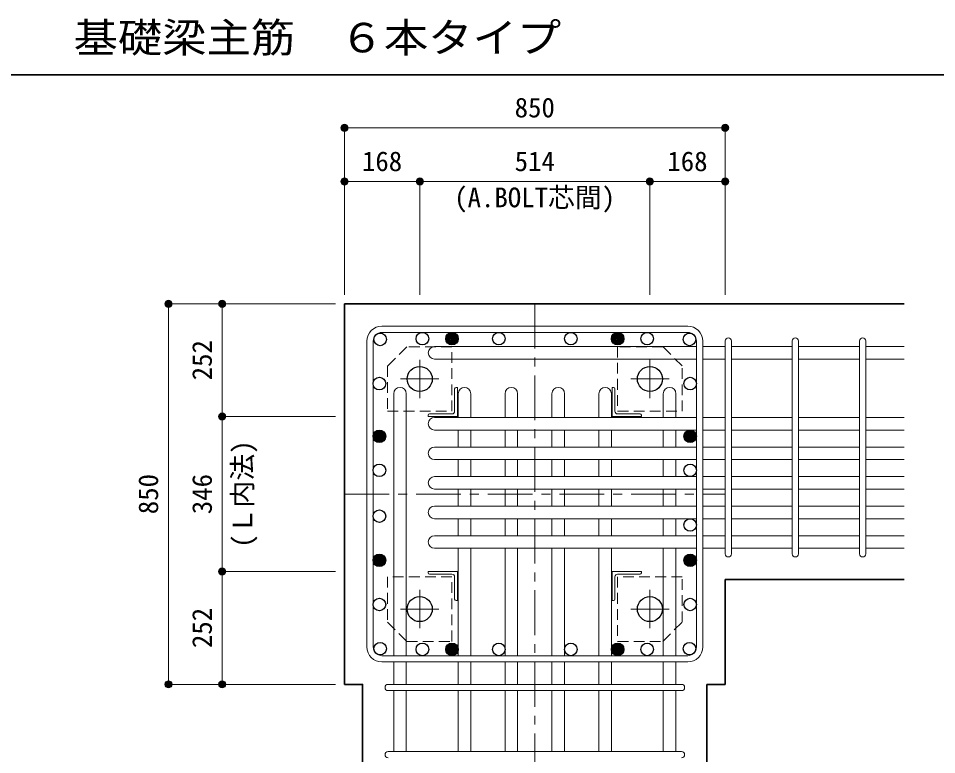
# Model space of a CAD drawing. Units: millimetres at full size, sheet at 1:20. Extents: x -3982 to 3969, y -2797 to 2801.
# Drawn here: x -675 to 1376, y -1667 to -22 of the extents above; entities that cross this region are included whole.
import ezdxf
from ezdxf.enums import TextEntityAlignment as Align

# ---------------------------------------------------------------- set-up
doc = ezdxf.new("R2010")
doc.units = ezdxf.units.MM
doc.header["$LTSCALE"] = 20
doc.header["$PDMODE"] = 32
doc.header["$PDSIZE"] = 12
doc.linetypes.add('CHAIN1', pattern=[8, 5, -1, 1, -1])
doc.linetypes.add('DASHED1', pattern=[1.8, 1.2, -0.6])
for name, color, linetype, lineweight in [('6-1_躯体線', 2, 'Continuous', 35), ('6-2_A.Bolt_', 4, 'Continuous', 9), ('6-3_柱型主筋', 4, 'Continuous', 9), ('6-4_フープ', 7, 'Continuous', 18), ('6-5_梁主筋', 7, 'Continuous', 18), ('6-6_S.T.P.', 7, 'Continuous', 18), ('6-7_文字', 7, 'Continuous', 18), ('6-9', 4, 'DASHED1', 9), ('6-D_寸法', 4, 'Continuous', 9), ('F-0_枠', 6, 'Continuous', 40)]:
    doc.layers.add(name, color=color, linetype=linetype, lineweight=lineweight)
doc.styles.add('ＭＳ ゴシック', font='')
doc.styles.get('ＭＳ ゴシック').set_extended_font_data('MS Gothic')

msp = doc.modelspace()

# ---------------------------------------------------------------- linework, layer by layer
at = {"layer": '6-1_躯体線'}
for p, q in [((53.29, -1509.67), (53.29, -659.67)), ((1303.29, -659.67), (53.29, -659.67)), ((1303.29, -1275.17), (903.29, -1275.17)), ((903.29, -1509.67), (903.29, -1275.17)), ((862.79, -1909.67), (862.79, -1509.67)), ((903.29, -1509.67), (862.79, -1509.67))]:
    msp.add_line(p, q, dxfattribs=at)
msp.add_lwpolyline([(93.79, -1909.67), (93.79, -1509.67), (53.29, -1509.67)], dxfattribs=at)
at = {"layer": '6-2_A.Bolt_', "linetype": 'CHAIN1'}
for p, q in [((221.29, -870.37), (221.29, -784.87)), ((735.29, -870.37), (735.29, -784.87)), ((263.99, -827.67), (178.49, -827.67)), ((692.59, -827.67), (778.09, -827.67)), ((221.29, -1298.97), (221.29, -1384.47)), ((735.29, -1298.97), (735.29, -1384.47)), ((263.99, -1341.67), (178.49, -1341.67)), ((692.59, -1341.67), (778.09, -1341.67))]:
    msp.add_line(p, q, dxfattribs=at)
at = {"layer": '6-2_A.Bolt_'}
for p, q in [((299.29, -849.67), (299.29, -899.67)), ((305.29, -846.67), (302.29, -846.67)), ((305.29, -846.67), (305.29, -911.67)), ((651.29, -846.67), (654.29, -846.67)), ((651.29, -846.67), (651.29, -911.67)), ((657.29, -849.67), (657.29, -899.67)), ((240.29, -911.67), (240.29, -908.67)), ((240.29, -911.67), (305.29, -911.67)), ((243.29, -905.67), (293.29, -905.67)), ((716.29, -911.67), (651.29, -911.67)), ((713.29, -905.67), (663.29, -905.67)), ((716.29, -911.67), (716.29, -908.67)), ((240.29, -1257.67), (305.29, -1257.67)), ((240.29, -1257.67), (240.29, -1260.67)), ((243.29, -1263.67), (293.29, -1263.67)), ((299.29, -1319.67), (299.29, -1269.67)), ((305.29, -1322.67), (305.29, -1257.67)), ((651.29, -1322.67), (651.29, -1257.67)), ((716.29, -1257.67), (651.29, -1257.67)), ((657.29, -1319.67), (657.29, -1269.67)), ((713.29, -1263.67), (663.29, -1263.67)), ((716.29, -1257.67), (716.29, -1260.67)), ((305.29, -1322.67), (302.29, -1322.67)), ((651.29, -1322.67), (654.29, -1322.67))]:
    msp.add_line(p, q, dxfattribs=at)
at = {"layer": '6-2_A.Bolt_', "color": 3, "lineweight": 25}
for centre in [(221.29, -827.67), (735.29, -827.67), (221.29, -1341.67), (735.29, -1341.67)]:
    msp.add_circle(centre, 28, dxfattribs=at)
at = {"layer": '6-2_A.Bolt_'}
for centre, radius, start, end in [((302.29, -849.67), 3, 90, 180), ((654.29, -849.67), 3, 0, 90), ((293.29, -899.67), 6, 270, 0), ((663.29, -899.67), 6, 180, 270), ((243.29, -908.67), 3, 90, 180), ((713.29, -908.67), 3, 0, 90), ((243.29, -1260.67), 3, 180, 270), ((293.29, -1269.67), 6, 0, 90), ((663.29, -1269.67), 6, 90, 180), ((713.29, -1260.67), 3, 270, 0), ((302.29, -1319.67), 3, 180, 270), ((654.29, -1319.67), 3, 270, 0)]:
    msp.add_arc(centre, radius, start, end, dxfattribs=at)
at = {"layer": '6-3_柱型主筋', "color": 3, "lineweight": 25}
for centre in [(132.9, -739.28), (227.29, -737.67), (293.29, -737.67), (397.96, -737.67), (558.62, -737.67), (663.29, -737.67), (729.29, -737.67), (823.68, -739.28), (131.29, -837.97), (825.29, -837.97), (131.29, -955.67), (825.29, -955.67), (131.29, -1031.67), (825.29, -1031.67), (131.29, -1134.01), (825.29, -1153.67), (131.29, -1232.7), (825.29, -1232.7), (131.29, -1331.38), (825.29, -1331.38), (132.9, -1430.06), (227.29, -1431.67), (293.29, -1431.67), (397.96, -1431.67), (558.62, -1431.67), (663.29, -1431.67), (729.29, -1431.67), (823.68, -1430.06)]:
    msp.add_circle(centre, 14, dxfattribs=at)
at = {"layer": '6-3_柱型主筋'}
for centre, radius in [((293.29, -737.67), 14), ((293.29, -737.67), 12.6), ((293.29, -737.67), 11.2), ((293.29, -737.67), 9.8), ((293.29, -737.67), 8.4), ((293.29, -737.67), 7), ((293.29, -737.67), 5.6), ((293.29, -737.67), 4.2), ((293.29, -737.67), 2.8), ((293.29, -737.67), 1.4), ((663.29, -737.67), 14), ((663.29, -737.67), 12.6), ((663.29, -737.67), 11.2), ((663.29, -737.67), 9.8), ((663.29, -737.67), 8.4), ((663.29, -737.67), 7), ((663.29, -737.67), 5.6), ((663.29, -737.67), 4.2), ((663.29, -737.67), 2.8), ((663.29, -737.67), 1.4), ((131.29, -955.67), 14), ((131.29, -955.67), 12.6), ((825.29, -955.67), 14), ((825.29, -955.67), 12.6), ((131.29, -955.67), 11.2), ((131.29, -955.67), 9.8), ((131.29, -955.67), 8.4), ((131.29, -955.67), 7), ((131.29, -955.67), 5.6), ((131.29, -955.67), 4.2), ((131.29, -955.67), 2.8), ((131.29, -955.67), 1.4), ((825.29, -955.67), 11.2), ((825.29, -955.67), 9.8), ((825.29, -955.67), 8.4), ((825.29, -955.67), 7), ((825.29, -955.67), 5.6), ((825.29, -955.67), 4.2), ((825.29, -955.67), 2.8), ((825.29, -955.67), 1.4), ((131.29, -1232.7), 14), ((131.29, -1232.7), 12.6), ((131.29, -1232.7), 11.2), ((131.29, -1232.7), 9.8), ((131.29, -1232.7), 8.4), ((131.29, -1232.7), 7), ((131.29, -1232.7), 5.6), ((131.29, -1232.7), 4.2), ((131.29, -1232.7), 2.8), ((825.29, -1232.7), 14), ((825.29, -1232.7), 12.6), ((825.29, -1232.7), 11.2), ((825.29, -1232.7), 9.8), ((825.29, -1232.7), 8.4), ((825.29, -1232.7), 7), ((825.29, -1232.7), 5.6), ((825.29, -1232.7), 4.2), ((825.29, -1232.7), 2.8), ((131.29, -1232.7), 1.4), ((825.29, -1232.7), 1.4), ((293.29, -1431.67), 14), ((293.29, -1431.67), 12.6), ((293.29, -1431.67), 11.2), ((293.29, -1431.67), 9.8), ((293.29, -1431.67), 8.4), ((293.29, -1431.67), 7), ((293.29, -1431.67), 5.6), ((293.29, -1431.67), 4.2), ((293.29, -1431.67), 2.8), ((293.29, -1431.67), 1.4), ((663.29, -1431.67), 14), ((663.29, -1431.67), 12.6), ((663.29, -1431.67), 11.2), ((663.29, -1431.67), 9.8), ((663.29, -1431.67), 8.4), ((663.29, -1431.67), 7), ((663.29, -1431.67), 5.6), ((663.29, -1431.67), 4.2), ((663.29, -1431.67), 2.8), ((663.29, -1431.67), 1.4)]:
    msp.add_circle(centre, radius, dxfattribs=at)
at = {"layer": '6-4_フープ'}
for p, q in [((819.79, -709.67), (136.79, -709.67)), ((819.79, -723.67), (136.79, -723.67)), ((103.29, -1426.17), (103.29, -743.17)), ((117.29, -1426.17), (117.29, -743.17)), ((839.29, -1426.17), (839.29, -743.17)), ((853.29, -1426.17), (853.29, -743.17)), ((819.79, -1445.67), (136.79, -1445.67)), ((819.79, -1459.67), (136.79, -1459.67))]:
    msp.add_line(p, q, dxfattribs=at)
for centre, radius, start, end in [((136.79, -743.17), 33.5, 90, 180), ((819.79, -743.17), 33.5, 0, 90), ((136.79, -743.17), 19.5, 90, 180), ((819.79, -743.17), 19.5, 0, 90), ((136.79, -1426.17), 33.5, 180, 270), ((136.79, -1426.17), 19.5, 180, 270), ((819.79, -1426.17), 33.5, 270, 0), ((819.79, -1426.17), 19.5, 270, 0)]:
    msp.add_arc(centre, radius, start, end, dxfattribs=at)
at = {"layer": '6-5_梁主筋'}
for p, q in [((254.29, -755.28), (839.29, -755.28)), ((903.29, -755.28), (853.29, -755.28)), ((1053.29, -755.28), (917.29, -755.28)), ((1203.29, -755.28), (1067.29, -755.28)), ((1303.29, -755.28), (1217.29, -755.28)), ((254.29, -783.28), (839.29, -783.28)), ((903.29, -783.28), (853.29, -783.28)), ((1053.29, -783.28), (917.29, -783.28)), ((1203.29, -783.28), (1067.29, -783.28)), ((1303.29, -783.28), (1217.29, -783.28)), ((163.29, -860.67), (163.29, -1445.67)), ((191.29, -860.67), (191.29, -1445.67)), ((307.29, -860.67), (307.29, -913.67)), ((335.29, -860.67), (335.29, -913.67)), ((411.96, -860.67), (411.96, -913.67)), ((439.96, -860.67), (439.96, -913.67)), ((516.62, -860.67), (516.62, -913.67)), ((544.62, -860.67), (544.62, -913.67)), ((621.29, -860.67), (621.29, -913.67)), ((649.29, -860.67), (649.29, -913.67)), ((765.29, -860.67), (765.29, -913.67)), ((793.29, -860.67), (793.29, -913.67)), ((254.29, -913.67), (839.29, -913.67)), ((903.29, -913.67), (853.29, -913.67)), ((1053.29, -913.67), (917.29, -913.67)), ((1203.29, -913.67), (1067.29, -913.67)), ((1303.29, -913.67), (1217.29, -913.67)), ((254.29, -941.67), (839.29, -941.67)), ((307.29, -941.67), (307.29, -979.67)), ((335.29, -941.67), (335.29, -979.67)), ((411.96, -941.67), (411.96, -979.67)), ((439.96, -941.67), (439.96, -979.67)), ((516.62, -941.67), (516.62, -979.67)), ((544.62, -941.67), (544.62, -979.67)), ((621.29, -941.67), (621.29, -979.67)), ((649.29, -941.67), (649.29, -979.67)), ((765.29, -941.67), (765.29, -979.67)), ((793.29, -941.67), (793.29, -979.67)), ((903.29, -941.67), (853.29, -941.67)), ((1053.29, -941.67), (917.29, -941.67)), ((1203.29, -941.67), (1067.29, -941.67)), ((1303.29, -941.67), (1217.29, -941.67)), ((254.29, -979.67), (839.29, -979.67)), ((903.29, -979.67), (853.29, -979.67)), ((1053.29, -979.67), (917.29, -979.67)), ((1203.29, -979.67), (1067.29, -979.67)), ((1303.29, -979.67), (1217.29, -979.67)), ((254.29, -1007.67), (839.29, -1007.67)), ((307.29, -1007.67), (307.29, -1045.67)), ((335.29, -1007.67), (335.29, -1045.67)), ((411.96, -1007.67), (411.96, -1045.67)), ((439.96, -1007.67), (439.96, -1045.67)), ((516.62, -1007.67), (516.62, -1045.67)), ((544.62, -1007.67), (544.62, -1045.67)), ((621.29, -1007.67), (621.29, -1045.67)), ((649.29, -1007.67), (649.29, -1045.67)), ((765.29, -1007.67), (765.29, -1045.67)), ((793.29, -1007.67), (793.29, -1045.67)), ((903.29, -1007.67), (853.29, -1007.67)), ((1053.29, -1007.67), (917.29, -1007.67)), ((1203.29, -1007.67), (1067.29, -1007.67)), ((1303.29, -1007.67), (1217.29, -1007.67)), ((254.29, -1045.67), (839.29, -1045.67)), ((903.29, -1045.67), (853.29, -1045.67)), ((1053.29, -1045.67), (917.29, -1045.67)), ((1203.29, -1045.67), (1067.29, -1045.67)), ((1303.29, -1045.67), (1217.29, -1045.67)), ((254.29, -1073.67), (839.29, -1073.67)), ((307.29, -1073.67), (307.29, -1111.67)), ((335.29, -1073.67), (335.29, -1111.67)), ((411.96, -1073.67), (411.96, -1111.67)), ((439.96, -1073.67), (439.96, -1111.67)), ((516.62, -1073.67), (516.62, -1111.67)), ((544.62, -1073.67), (544.62, -1111.67)), ((621.29, -1073.67), (621.29, -1111.67)), ((649.29, -1073.67), (649.29, -1111.67)), ((765.29, -1073.67), (765.29, -1111.67)), ((793.29, -1073.67), (793.29, -1111.67)), ((903.29, -1073.67), (853.29, -1073.67)), ((1053.29, -1073.67), (917.29, -1073.67)), ((1203.29, -1073.67), (1067.29, -1073.67)), ((1303.29, -1073.67), (1217.29, -1073.67)), ((254.29, -1111.67), (839.29, -1111.67)), ((903.29, -1111.67), (853.29, -1111.67)), ((1053.29, -1111.67), (917.29, -1111.67)), ((1203.29, -1111.67), (1067.29, -1111.67)), ((1303.29, -1111.67), (1217.29, -1111.67)), ((254.29, -1139.67), (839.29, -1139.67)), ((307.29, -1139.67), (307.29, -1177.67)), ((335.29, -1139.67), (335.29, -1177.67)), ((411.96, -1139.67), (411.96, -1177.67)), ((439.96, -1139.67), (439.96, -1177.67)), ((516.62, -1139.67), (516.62, -1177.67)), ((544.62, -1139.67), (544.62, -1177.67)), ((621.29, -1139.67), (621.29, -1177.67)), ((649.29, -1139.67), (649.29, -1177.67)), ((765.29, -1139.67), (765.29, -1177.67)), ((793.29, -1139.67), (793.29, -1177.67)), ((903.29, -1139.67), (853.29, -1139.67)), ((1053.29, -1139.67), (917.29, -1139.67)), ((1203.29, -1139.67), (1067.29, -1139.67)), ((1303.29, -1139.67), (1217.29, -1139.67)), ((254.29, -1177.67), (839.29, -1177.67)), ((903.29, -1177.67), (853.29, -1177.67)), ((1053.29, -1177.67), (917.29, -1177.67)), ((1203.29, -1177.67), (1067.29, -1177.67)), ((1303.29, -1177.67), (1217.29, -1177.67)), ((254.29, -1205.67), (839.29, -1205.67)), ((307.29, -1205.67), (307.29, -1445.67)), ((335.29, -1205.67), (335.29, -1445.67)), ((411.96, -1205.67), (411.96, -1445.67)), ((439.96, -1205.67), (439.96, -1445.67)), ((516.62, -1205.67), (516.62, -1445.67)), ((544.62, -1205.67), (544.62, -1445.67)), ((621.29, -1205.67), (621.29, -1445.67)), ((649.29, -1205.67), (649.29, -1445.67)), ((765.29, -1205.67), (765.29, -1445.67)), ((793.29, -1205.67), (793.29, -1445.67)), ((903.29, -1205.67), (853.29, -1205.67)), ((1053.29, -1205.67), (917.29, -1205.67)), ((1203.29, -1205.67), (1067.29, -1205.67)), ((1303.29, -1205.67), (1217.29, -1205.67)), ((163.29, -1459.67), (163.29, -1509.67)), ((191.29, -1459.67), (191.29, -1509.67)), ((307.29, -1459.67), (307.29, -1509.67)), ((335.29, -1459.67), (335.29, -1509.67)), ((411.96, -1459.67), (411.96, -1509.67)), ((439.96, -1459.67), (439.96, -1509.67)), ((516.62, -1459.67), (516.62, -1509.67)), ((544.62, -1459.67), (544.62, -1509.67)), ((621.29, -1459.67), (621.29, -1509.67)), ((649.29, -1459.67), (649.29, -1509.67)), ((765.29, -1459.67), (765.29, -1509.67)), ((793.29, -1459.67), (793.29, -1509.67)), ((163.29, -1523.67), (163.29, -1659.67)), ((191.29, -1523.67), (191.29, -1659.67)), ((307.29, -1523.67), (307.29, -1659.67)), ((335.29, -1523.67), (335.29, -1659.67)), ((411.96, -1523.67), (411.96, -1659.67)), ((439.96, -1523.67), (439.96, -1659.67)), ((516.62, -1523.67), (516.62, -1659.67)), ((544.62, -1523.67), (544.62, -1659.67)), ((621.29, -1523.67), (621.29, -1659.67)), ((649.29, -1523.67), (649.29, -1659.67)), ((765.29, -1523.67), (765.29, -1659.67)), ((793.29, -1523.67), (793.29, -1659.67))]:
    msp.add_line(p, q, dxfattribs=at)
for centre, start, end in [((254.29, -769.28), 90, 180), ((254.29, -769.28), 180, 270), ((177.29, -860.67), 90, 180), ((177.29, -860.67), 0, 90), ((321.29, -860.67), 90, 180), ((321.29, -860.67), 0, 90), ((425.96, -860.67), 90, 180), ((425.96, -860.67), 0, 90), ((530.62, -860.67), 90, 180), ((530.62, -860.67), 0, 90), ((635.29, -860.67), 90, 180), ((635.29, -860.67), 0, 90), ((779.29, -860.67), 90, 180), ((779.29, -860.67), 0, 90), ((254.29, -927.67), 90, 180), ((254.29, -927.67), 180, 270), ((254.29, -993.67), 90, 180), ((254.29, -993.67), 180, 270), ((254.29, -1059.67), 90, 180), ((254.29, -1059.67), 180, 270), ((254.29, -1125.67), 90, 180), ((254.29, -1125.67), 180, 270), ((254.29, -1191.67), 90, 180), ((254.29, -1191.67), 180, 270)]:
    msp.add_arc(centre, 14, start, end, dxfattribs=at)
at = {"layer": '6-6_S.T.P.'}
for p, q in [((903.29, -1218.17), (903.29, -742.78)), ((903.29, -1218.17), (903.29, -743.17)), ((903.29, -1218.17), (903.29, -743.17)), ((903.29, -1218.17), (903.29, -743.17)), ((917.29, -1218.17), (917.29, -742.78)), ((917.29, -1218.17), (917.29, -743.17)), ((917.29, -1218.17), (917.29, -743.17)), ((917.29, -1218.17), (917.29, -743.17)), ((1053.29, -1218.17), (1053.29, -742.78)), ((1067.29, -1218.17), (1067.29, -742.78)), ((1203.29, -1218.17), (1203.29, -742.78)), ((1217.29, -1218.17), (1217.29, -742.78)), ((150.79, -1509.67), (805.4, -1509.67)), ((150.79, -1523.67), (805.4, -1523.67)), ((150.79, -1659.67), (805.4, -1659.67))]:
    msp.add_line(p, q, dxfattribs=at)
for centre, start, end in [((910.29, -742.78), 0, 180), ((910.29, -742.78), 0, 180), ((910.29, -742.78), 0, 180), ((910.29, -742.78), 0, 180), ((1060.29, -742.78), 0, 180), ((1210.29, -742.78), 0, 180), ((910.29, -1218.17), 180, 0), ((910.29, -1218.17), 180, 0), ((910.29, -1218.17), 180, 0), ((910.29, -1218.17), 180, 0), ((1060.29, -1218.17), 180, 0), ((1210.29, -1218.17), 180, 0), ((150.79, -1516.67), 90, 270), ((150.79, -1516.67), 90, 270), ((150.79, -1516.67), 90, 270), ((150.79, -1516.67), 90, 270), ((805.79, -1516.67), 270, 90), ((805.79, -1516.67), 270, 90), ((805.79, -1516.67), 270, 90), ((805.79, -1516.67), 270, 90), ((150.79, -1666.67), 90, 270), ((805.79, -1666.67), 270, 90)]:
    msp.add_arc(centre, 7, start, end, dxfattribs=at)
at = {"layer": '6-9'}
for points in [[(149.29, -899.67), (293.29, -899.67), (293.29, -755.67), (192.29, -755.67), (149.29, -798.67)], [(663.29, -755.67), (663.29, -899.67), (807.29, -899.67), (807.29, -798.67), (764.29, -755.67)], [(293.29, -1413.67), (293.29, -1269.67), (149.29, -1269.67), (149.29, -1370.67), (192.29, -1413.67)], [(807.29, -1269.67), (663.29, -1269.67), (663.29, -1413.67), (764.29, -1413.67), (807.29, -1370.67)]]:
    msp.add_lwpolyline(points, close=True, dxfattribs=at)
at = {"layer": '6-D_寸法'}
for p, q in [((53.29, -266.65), (903.29, -266.65)), ((903.29, -266.65), (903.29, -386.65)), ((53.29, -386.65), (221.29, -386.65)), ((221.29, -386.65), (221.29, -639.67)), ((221.29, -386.65), (735.29, -386.65)), ((735.29, -386.65), (735.29, -639.67)), ((735.29, -386.65), (903.29, -386.65)), ((903.29, -386.65), (903.29, -639.67)), ((-339.74, -659.67), (-219.74, -659.67)), ((-339.74, -659.67), (-339.74, -1509.67)), ((-219.74, -659.67), (33.29, -659.67)), ((-219.74, -659.67), (-219.74, -911.67)), ((-219.74, -911.67), (33.29, -911.67)), ((-219.74, -911.67), (-219.74, -1257.67)), ((-219.74, -1257.67), (33.29, -1257.67)), ((-219.74, -1257.67), (-219.74, -1509.67))]:
    msp.add_line(p, q, dxfattribs=at)
at = {"layer": '6-D_寸法', "linetype": 'CHAIN1'}
for p, q in [((478.29, -659.67), (478.29, -1909.67)), ((53.29, -1084.67), (903.29, -1084.67))]:
    msp.add_line(p, q, dxfattribs=at)
at = {"layer": '6-D_寸法'}
for points in [[(53.29, -266.65), (53.29, -386.65), (53.29, -639.67)], [(-339.74, -1509.67), (-219.74, -1509.67), (33.29, -1509.67)]]:
    msp.add_lwpolyline(points, dxfattribs=at)
for centre, radius in [((53.29, -266.65), 8), ((53.29, -266.65), 7.2), ((53.29, -266.65), 6.4), ((53.29, -266.65), 5.6), ((53.29, -266.65), 4.8), ((53.29, -266.65), 4), ((53.29, -266.65), 3.2), ((53.29, -266.65), 2.4), ((53.29, -266.65), 1.6), ((53.29, -266.65), 0.8), ((903.29, -266.65), 8), ((903.29, -266.65), 7.2), ((903.29, -266.65), 6.4), ((903.29, -266.65), 5.6), ((903.29, -266.65), 4.8), ((903.29, -266.65), 4), ((903.29, -266.65), 3.2), ((903.29, -266.65), 2.4), ((903.29, -266.65), 1.6), ((903.29, -266.65), 0.8), ((53.29, -386.65), 8), ((53.29, -386.65), 7.2), ((53.29, -386.65), 6.4), ((53.29, -386.65), 5.6), ((53.29, -386.65), 4.8), ((53.29, -386.65), 4), ((53.29, -386.65), 3.2), ((53.29, -386.65), 2.4), ((53.29, -386.65), 1.6), ((53.29, -386.65), 0.8), ((221.29, -386.65), 8), ((221.29, -386.65), 7.2), ((221.29, -386.65), 6.4), ((221.29, -386.65), 5.6), ((221.29, -386.65), 4.8), ((221.29, -386.65), 4), ((221.29, -386.65), 3.2), ((221.29, -386.65), 2.4), ((221.29, -386.65), 1.6), ((221.29, -386.65), 0.8), ((735.29, -386.65), 8), ((735.29, -386.65), 7.2), ((735.29, -386.65), 6.4), ((735.29, -386.65), 5.6), ((735.29, -386.65), 4.8), ((735.29, -386.65), 4), ((735.29, -386.65), 3.2), ((735.29, -386.65), 2.4), ((735.29, -386.65), 1.6), ((735.29, -386.65), 0.8), ((903.29, -386.65), 8), ((903.29, -386.65), 7.2), ((903.29, -386.65), 6.4), ((903.29, -386.65), 5.6), ((903.29, -386.65), 4.8), ((903.29, -386.65), 4), ((903.29, -386.65), 3.2), ((903.29, -386.65), 2.4), ((903.29, -386.65), 1.6), ((903.29, -386.65), 0.8), ((-339.74, -659.67), 8), ((-339.74, -659.67), 7.2), ((-339.74, -659.67), 6.4), ((-339.74, -659.67), 5.6), ((-339.74, -659.67), 4.8), ((-339.74, -659.67), 4), ((-219.74, -659.67), 8), ((-219.74, -659.67), 7.2), ((-219.74, -659.67), 6.4), ((-219.74, -659.67), 5.6), ((-219.74, -659.67), 4.8), ((-219.74, -659.67), 4), ((-339.74, -659.67), 3.2), ((-339.74, -659.67), 2.4), ((-339.74, -659.67), 1.6), ((-339.74, -659.67), 0.8), ((-219.74, -659.67), 3.2), ((-219.74, -659.67), 2.4), ((-219.74, -659.67), 1.6), ((-219.74, -659.67), 0.8), ((-219.74, -911.67), 8), ((-219.74, -911.67), 7.2), ((-219.74, -911.67), 6.4), ((-219.74, -911.67), 5.6), ((-219.74, -911.67), 4.8), ((-219.74, -911.67), 4), ((-219.74, -911.67), 3.2), ((-219.74, -911.67), 2.4), ((-219.74, -911.67), 1.6), ((-219.74, -911.67), 0.8), ((-219.74, -1257.67), 8), ((-219.74, -1257.67), 7.2), ((-219.74, -1257.67), 6.4), ((-219.74, -1257.67), 5.6), ((-219.74, -1257.67), 4.8), ((-219.74, -1257.67), 4), ((-219.74, -1257.67), 3.2), ((-219.74, -1257.67), 2.4), ((-219.74, -1257.67), 1.6), ((-219.74, -1257.67), 0.8), ((-339.74, -1509.67), 8), ((-339.74, -1509.67), 7.2), ((-339.74, -1509.67), 6.4), ((-339.74, -1509.67), 5.6), ((-339.74, -1509.67), 4.8), ((-339.74, -1509.67), 4), ((-339.74, -1509.67), 3.2), ((-339.74, -1509.67), 2.4), ((-339.74, -1509.67), 1.6), ((-339.74, -1509.67), 0.8), ((-219.74, -1509.67), 8), ((-219.74, -1509.67), 7.2), ((-219.74, -1509.67), 6.4), ((-219.74, -1509.67), 5.6), ((-219.74, -1509.67), 4.8), ((-219.74, -1509.67), 4), ((-219.74, -1509.67), 3.2), ((-219.74, -1509.67), 2.4), ((-219.74, -1509.67), 1.6), ((-219.74, -1509.67), 0.8)]:
    msp.add_circle(centre, radius, dxfattribs=at)
at = {"layer": '6-D_寸法', "color": 7}
for p in [(53.29, -266.65), (903.29, -266.65), (53.29, -386.65), (221.29, -386.65), (735.29, -386.65), (903.29, -386.65), (-339.74, -659.67), (-219.74, -659.67), (-219.74, -911.67), (-219.74, -1257.67), (-339.74, -1509.67), (-219.74, -1509.67)]:
    msp.add_point(p, dxfattribs=at)
at = {"layer": 'F-0_枠', "color": 2, "lineweight": 35}
msp.add_line((-3981.92, -148.03), (2482.4, -148.03), dxfattribs=at)

# ---------------------------------------------------------------- texts
at = {"layer": '6-7_文字', "color": 2, "style": 'ＭＳ ゴシック', "width": 1.1}
msp.add_text('\u3000\u3000基礎梁主筋\u3000６本タイプ', height=65.98, dxfattribs=at).set_placement((-749.76, -118.03), align=Align.BOTTOM_LEFT)
at = {"layer": '6-D_寸法', "style": 'ＭＳ ゴシック'}
for s, p in [('850', (433.29, -256.65)), ('168', (92.29, -376.65)), ('514', (433.29, -376.65)), ('168', (774.29, -376.65)), ('(A.BOLT芯間)', (298.29, -457.38))]:
    msp.add_text(s, height=43.99, dxfattribs=at).set_placement(p, align=Align.BOTTOM_LEFT)
for s, p in [('252', (-229.74, -830.67)), ('(Ｌ内法)', (-139.52, -1204.67)), ('850', (-349.74, -1129.67)), ('346', (-229.74, -1129.67)), ('252', (-229.74, -1428.67))]:
    msp.add_text(s, height=43.99, rotation=90, dxfattribs=at).set_placement(p, align=Align.BOTTOM_LEFT)

doc.saveas('drawing.dxf')
